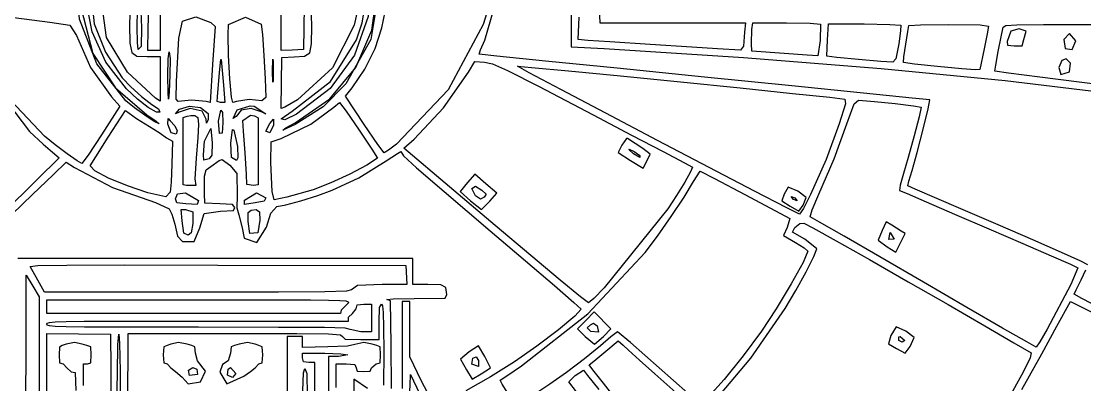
# Model space of a CAD drawing. Extents: x 0 to 7.6, y 0 to 10.9.
# Drawn here: x 1.576 to 2.734, y 5.357 to 5.753 of the extents above; entities that cross this region are included whole.
import ezdxf

# ---------------------------------------------------------------- set-up
doc = ezdxf.new("R2010")
doc.units = 0
doc.layers.get('0').update_dxf_attribs({"linetype": 'CONTINUOUS'})

msp = doc.modelspace()

# ---------------------------------------------------------------- linework, layer by layer
at = {"color": 0}
for points in [[(1.89518, 5.92275), (1.90056, 5.91954), (1.90989, 5.91146), (1.92042, 5.90115), (1.92936, 5.89111), (1.9566, 5.84261), (1.96565, 5.78771), (1.9566, 5.73292), (1.92958, 5.68457), (1.90479, 5.65956), (1.87435, 5.64025), (1.86079, 5.63439), (1.86399, 5.63678), (1.8744, 5.64236), (1.91206, 5.66846), (1.94015, 5.70253), (1.95785, 5.743), (1.96397, 5.78819), (1.95979, 5.82482), (1.94764, 5.85921), (1.92811, 5.89014), (1.90181, 5.91635), (1.89518, 5.92275)], [(1.69635, 5.91439), (1.69032, 5.90767), (1.66476, 5.87646), (1.646, 5.83772), (1.63867, 5.77692), (1.65408, 5.71783), (1.67876, 5.68018), (1.71278, 5.65093), (1.72304, 5.64399), (1.72635, 5.64106), (1.72071, 5.64378), (1.71056, 5.65039), (1.69922, 5.65864), (1.69, 5.66624), (1.65826, 5.70632), (1.63954, 5.75521), (1.63699, 5.78782), (1.63954, 5.82026), (1.6671, 5.88357), (1.67443, 5.89274), (1.68354, 5.90289), (1.69174, 5.91103), (1.69635, 5.91439)], [(1.88997, 5.91287), (1.90403, 5.90408), (1.92404, 5.88243), (1.94542, 5.84494), (1.95557, 5.80339), (1.95356, 5.75803), (1.93869, 5.71582), (1.91228, 5.67947), (1.87565, 5.65147), (1.8629, 5.6454), (1.859, 5.64638), (1.8711, 5.65474), (1.91276, 5.68739), (1.94114, 5.73275), (1.94726, 5.75125), (1.95074, 5.77219), (1.95003, 5.80849), (1.94021, 5.84435), (1.92258, 5.87679), (1.89833, 5.90272), (1.889, 5.91135), (1.88997, 5.91287)], [(2.09017, 5.79047), (2.08692, 5.77485), (2.07889, 5.74914), (2.04085, 5.67806), (1.98465, 5.61892), (1.97581, 5.61225), (1.97131, 5.60949), (1.96425, 5.61854), (1.94943, 5.64031), (1.92899, 5.67111), (1.93636, 5.68018), (1.95019, 5.70063), (1.96137, 5.72331), (1.96858, 5.74571), (1.97233, 5.76303), (1.97607, 5.76693), (2.00092, 5.7724), (2.03922, 5.78043), (2.07449, 5.7876), (2.09017, 5.79047)], [(1.70443, 5.76899), (1.70611, 5.76335), (1.70697, 5.7461), (1.70649, 5.72537), (1.70344, 5.72217), (1.70264, 5.72982), (1.70236, 5.74653), (1.70275, 5.76465), (1.70443, 5.76899)], [(1.72732, 5.76964), (1.72732, 5.72108), (1.71392, 5.72108), (1.71436, 5.74485), (1.71485, 5.76861), (1.72108, 5.7691), (1.72732, 5.76964)], [(1.859, 5.76942), (1.88411, 5.76942), (1.88363, 5.74567), (1.88319, 5.72194), (1.8711, 5.72146), (1.859, 5.72092), (1.859, 5.76942)], [(1.51307, 5.76406), (1.53017, 5.7621), (1.56803, 5.75711), (1.60736, 5.75179), (1.62901, 5.74854), (1.63624, 5.73731), (1.65136, 5.70236), (1.67443, 5.67036), (1.68338, 5.66049), (1.66331, 5.62918), (1.64876, 5.60704), (1.64208, 5.59782), (1.63683, 5.60092), (1.62603, 5.60856), (1.61317, 5.61838), (1.60156, 5.62776), (1.56489, 5.66639), (1.53418, 5.71294), (1.52746, 5.72689), (1.52024, 5.74349), (1.51475, 5.7576), (1.51307, 5.76406)], [(1.76628, 5.75754), (1.78233, 5.75142), (1.78722, 5.74696), (1.7844, 5.70562), (1.78162, 5.66428), (1.7774, 5.66558), (1.7615, 5.66689), (1.74707, 5.66553), (1.74485, 5.66803), (1.74507, 5.68722), (1.74772, 5.73432), (1.75168, 5.75293), (1.76628, 5.75754)], [(1.82031, 5.75743), (1.83712, 5.74972), (1.83854, 5.73844), (1.84028, 5.71565), (1.84169, 5.69), (1.84233, 5.66986), (1.83806, 5.66613), (1.82433, 5.66775), (1.81044, 5.66542), (1.80642, 5.66428), (1.80507, 5.67003), (1.80322, 5.69006), (1.80186, 5.71571), (1.80122, 5.73839), (1.80176, 5.74914), (1.82031, 5.75743)], [(2.37256, 5.75108), (2.40901, 5.75108), (2.43489, 5.75071), (2.44613, 5.74983), (2.44581, 5.73204), (2.44314, 5.71522), (2.43169, 5.71582), (2.40653, 5.71761), (2.37153, 5.72026), (2.37099, 5.72857), (2.37147, 5.74397), (2.37256, 5.75108)], [(2.45486, 5.75022), (2.49382, 5.74989), (2.52154, 5.7494), (2.53364, 5.74869), (2.53326, 5.74235), (2.53131, 5.72819), (2.5281, 5.71192), (2.52485, 5.70833), (2.51193, 5.7091), (2.48768, 5.71115), (2.46408, 5.71338), (2.45318, 5.71474), (2.45378, 5.73275), (2.45486, 5.75022)], [(2.58567, 5.7494), (2.6199, 5.74903), (2.6289, 5.74735), (2.6275, 5.73931), (2.62429, 5.72276), (2.61968, 5.70025), (2.61481, 5.70003), (2.59987, 5.70101), (2.57357, 5.70344), (2.54833, 5.70622), (2.53662, 5.7079), (2.53694, 5.71414), (2.53906, 5.72786), (2.54135, 5.74169), (2.54232, 5.74815), (2.55501, 5.74908), (2.58567, 5.7494)], [(2.74164, 5.7494), (2.77875, 5.7494), (2.80919, 5.74924), (2.82975, 5.74908), (2.83735, 5.74881), (2.8329, 5.7379), (2.82226, 5.71257), (2.81125, 5.68712), (2.80599, 5.67594), (2.79731, 5.67632), (2.7506, 5.68354), (2.685, 5.69194), (2.65076, 5.69624), (2.63612, 5.6984), (2.63693, 5.70518), (2.63954, 5.72), (2.64268, 5.736), (2.64507, 5.74647), (2.64785, 5.7481), (2.66, 5.74903), (2.68881, 5.74935), (2.74164, 5.7494)], [(2.66249, 5.74442), (2.65343, 5.74219), (2.64953, 5.73068), (2.64979, 5.72667), (2.65707, 5.72607), (2.66553, 5.72607), (2.66737, 5.73286), (2.67014, 5.74203), (2.66249, 5.74442)], [(2.71707, 5.73942), (2.71115, 5.73292), (2.71267, 5.72308), (2.72017, 5.72217), (2.72401, 5.73144), (2.71707, 5.73942)], [(1.73719, 5.7194), (1.73807, 5.7124), (1.73785, 5.69401), (1.73697, 5.67583), (1.73628, 5.66786), (1.73583, 5.67507), (1.73568, 5.69331), (1.73611, 5.71197), (1.73719, 5.7194)], [(1.79363, 5.71137), (1.79633, 5.68317), (1.79753, 5.66444), (1.79312, 5.66444), (1.78944, 5.66536), (1.78961, 5.67068), (1.79178, 5.69694), (1.79329, 5.71126), (1.79363, 5.71137)], [(1.85004, 5.71158), (1.85026, 5.70893), (1.85026, 5.68728), (1.84983, 5.68636), (1.84967, 5.69857), (1.85004, 5.71158)], [(2.06982, 5.70919), (2.08051, 5.70822), (2.08897, 5.70638), (2.10547, 5.69911), (2.13906, 5.68207), (2.19878, 5.65082), (2.24056, 5.6289), (2.2749, 5.61083), (2.29818, 5.59847), (2.30692, 5.59375), (2.30474, 5.58892), (2.29833, 5.57769), (2.2895, 5.56321), (2.28011, 5.54861), (2.21072, 5.46235), (2.19928, 5.4509), (2.19342, 5.44613), (2.18479, 5.45281), (2.16282, 5.47092), (2.13075, 5.49772), (2.09196, 5.53043), (1.9924, 5.61469), (2.00364, 5.62446), (2.03564, 5.65836), (2.06293, 5.69726), (2.06982, 5.70919)], [(2.71354, 5.71181), (2.70876, 5.71001), (2.70572, 5.70231), (2.70774, 5.69467), (2.71712, 5.69786), (2.71832, 5.70703), (2.71354, 5.71181)], [(2.11621, 5.70383), (2.13163, 5.70264), (2.17176, 5.69883), (2.22851, 5.69325), (2.29357, 5.68679), (2.35867, 5.68018), (2.41575, 5.67432), (2.45643, 5.67003), (2.4726, 5.66808), (2.47342, 5.66276), (2.46664, 5.64111), (2.45231, 5.60211), (2.43528, 5.56401), (2.42757, 5.54904), (2.42329, 5.54281), (2.4094, 5.54969), (2.37424, 5.56787), (2.32493, 5.59358), (2.26861, 5.62304), (2.2124, 5.65256), (2.16351, 5.67839), (2.12907, 5.69672), (2.11621, 5.70383)], [(1.92247, 5.66439), (1.92964, 5.65506), (1.94396, 5.63433), (1.95785, 5.6135), (1.96376, 5.60368), (1.95225, 5.59608), (1.93386, 5.58637), (1.91297, 5.57671), (1.89393, 5.56928), (1.86501, 5.56119), (1.85124, 5.55821), (1.84924, 5.56754), (1.84765, 5.59912), (1.84819, 5.62136), (1.859, 5.62511), (1.89117, 5.64057), (1.9165, 5.6594), (1.92247, 5.66439)], [(2.48753, 5.66672), (2.50493, 5.66536), (2.52761, 5.66308), (2.54725, 5.66075), (2.55567, 5.65924), (2.55339, 5.64887), (2.54801, 5.62788), (2.54172, 5.6046), (2.53668, 5.58713), (2.53304, 5.57438), (2.53233, 5.56858), (2.54036, 5.56506), (2.56131, 5.55599), (2.59196, 5.54281), (2.62924, 5.52681), (2.66644, 5.51079), (2.69715, 5.4975), (2.71815, 5.48822), (2.72629, 5.48443), (2.71875, 5.46619), (2.69282, 5.41732), (2.68489, 5.40354), (2.68099, 5.39785), (2.6709, 5.40349), (2.64442, 5.41868), (2.60547, 5.44119), (2.55817, 5.46858), (2.51079, 5.4961), (2.47174, 5.51867), (2.4451, 5.53401), (2.43489, 5.53982), (2.43701, 5.54736), (2.44433, 5.56451), (2.46099, 5.60281), (2.47483, 5.64106), (2.48281, 5.66292), (2.48753, 5.66672)], [(1.68951, 5.65554), (1.70139, 5.64708), (1.72026, 5.63542), (1.72732, 5.63092), (1.7341, 5.62582), (1.74083, 5.62207), (1.74013, 5.597), (1.73926, 5.57769), (1.73817, 5.56651), (1.7334, 5.56142), (1.71397, 5.56586), (1.69157, 5.57346), (1.671, 5.58208), (1.65619, 5.59), (1.65126, 5.59521), (1.65733, 5.60531), (1.67079, 5.62646), (1.68951, 5.65554)], [(1.75911, 5.66032), (1.77111, 5.65881), (1.77962, 5.65246), (1.7794, 5.64583), (1.77756, 5.64193), (1.77746, 5.64606), (1.77294, 5.65494), (1.75987, 5.65776), (1.7481, 5.65364), (1.74403, 5.65196), (1.74843, 5.65711), (1.75911, 5.66032)], [(1.76085, 5.65028), (1.76497, 5.65007), (1.76833, 5.64785), (1.76899, 5.64046), (1.76822, 5.62608), (1.7666, 5.60357), (1.76519, 5.58117), (1.76622, 5.574), (1.75608, 5.57389), (1.75233, 5.57465), (1.75233, 5.64785), (1.75662, 5.64947), (1.76085, 5.65028)], [(1.79318, 5.65608), (1.79514, 5.65349), (1.79568, 5.64274), (1.79482, 5.63097), (1.79178, 5.63053), (1.79069, 5.64388), (1.79318, 5.65608)], [(1.82525, 5.66075), (1.82975, 5.66038), (1.84233, 5.65192), (1.83822, 5.65364), (1.8265, 5.65776), (1.81543, 5.65593), (1.80994, 5.64908), (1.80669, 5.64697), (1.81104, 5.65625), (1.82525, 5.66075)], [(1.82563, 5.65061), (1.82986, 5.64974), (1.83399, 5.64779), (1.83399, 5.57482), (1.82878, 5.57378), (1.82161, 5.57503), (1.82146, 5.58604), (1.81993, 5.60938), (1.81803, 5.63297), (1.81733, 5.64464), (1.82563, 5.65061)], [(1.73611, 5.64703), (1.73817, 5.64421), (1.74311, 5.63883), (1.74567, 5.63363), (1.74462, 5.62983), (1.73942, 5.63146), (1.73574, 5.6409), (1.73611, 5.64703)], [(1.85069, 5.64632), (1.85069, 5.63981), (1.84651, 5.6314), (1.84233, 5.63297), (1.84651, 5.64139), (1.85069, 5.64632)], [(1.78244, 5.63607), (1.78401, 5.62028), (1.78342, 5.60693), (1.78076, 5.60281), (1.77501, 5.6014), (1.77463, 5.60732), (1.77567, 5.62218), (1.78244, 5.63607)], [(1.8061, 5.63476), (1.80761, 5.63406), (1.81153, 5.61649), (1.81201, 5.60417), (1.81044, 5.60113), (1.80501, 5.60449), (1.80436, 5.62001), (1.8061, 5.63476)], [(2.23503, 5.625), (2.22999, 5.618), (2.22581, 5.60981), (2.23947, 5.60129), (2.2531, 5.59278), (2.25683, 5.59983), (2.26058, 5.60807), (2.25265, 5.61431), (2.23617, 5.625), (2.23503, 5.625)], [(2.23774, 5.61356), (2.24337, 5.611), (2.24935, 5.6065), (2.24963, 5.60449), (2.24262, 5.6084), (2.23736, 5.61328), (2.23774, 5.61356)], [(2.06982, 5.58615), (2.06196, 5.57736), (2.05404, 5.56749), (2.065, 5.55707), (2.07715, 5.54775), (2.0861, 5.55675), (2.09386, 5.56569), (2.08188, 5.5759), (2.06982, 5.58615)], [(2.07042, 5.57329), (2.07736, 5.56901), (2.08203, 5.56467), (2.07986, 5.56119), (2.07617, 5.55897), (2.07069, 5.56272), (2.06668, 5.57058), (2.07042, 5.57329)], [(2.41097, 5.5721), (2.40653, 5.56451), (2.40419, 5.55707), (2.41319, 5.55132), (2.42275, 5.54611), (2.42719, 5.55257), (2.43067, 5.56087), (2.42144, 5.56771), (2.41097, 5.5721)], [(1.75489, 5.56608), (1.76899, 5.55746), (1.76774, 5.55306), (1.75526, 5.55399), (1.74544, 5.55512), (1.74403, 5.55931), (1.74625, 5.56472), (1.75489, 5.56608)], [(1.83225, 5.56608), (1.84233, 5.56033), (1.84044, 5.55692), (1.83068, 5.55496), (1.81901, 5.55339), (1.81901, 5.55778), (1.83225, 5.56608)], [(2.41428, 5.56185), (2.41829, 5.56033), (2.42068, 5.55718), (2.41661, 5.55871), (2.41428, 5.56185)], [(1.75022, 5.54775), (1.75499, 5.54775), (1.76292, 5.54525), (1.76303, 5.5325), (1.76113, 5.52229), (1.75792, 5.51975), (1.7531, 5.52186), (1.75114, 5.53532), (1.75022, 5.54775)], [(1.83171, 5.5479), (1.8355, 5.54531), (1.83594, 5.53603), (1.83376, 5.52235), (1.82493, 5.52149), (1.82324, 5.53478), (1.82292, 5.5446), (1.82633, 5.54699), (1.83171, 5.5479)], [(2.51758, 5.53444), (2.51329, 5.52507), (2.509, 5.51432), (2.51861, 5.50711), (2.52815, 5.50125), (2.53321, 5.51133), (2.53819, 5.52149), (2.53413, 5.52419), (2.52387, 5.53071), (2.51758, 5.53444)], [(2.52208, 5.52274), (2.52636, 5.51546), (2.52067, 5.51519), (2.52208, 5.52274)], [(1.58149, 5.47613), (1.5886, 5.46431), (1.59571, 5.45258), (1.59571, 5.24431), (1.59565, 5.24431), (1.59565, 5.03608), (1.58897, 5.03608), (1.58143, 5.03814), (1.58111, 5.05615), (1.581, 5.10363), (1.58094, 5.17339), (1.58106, 5.25814), (1.58149, 5.47613)], [(1.79015, 5.48731), (1.99485, 5.48693), (1.99582, 5.4661), (1.96897, 5.4661), (1.94228, 5.46496), (1.93565, 5.46018), (1.93001, 5.45893), (1.90674, 5.45817), (1.85613, 5.45785), (1.76861, 5.45779), (1.60151, 5.45779), (1.59403, 5.47065), (1.58594, 5.48562), (1.59429, 5.48671), (1.62565, 5.48731), (1.68821, 5.48747), (1.79015, 5.48731)], [(1.604, 5.44949), (1.76818, 5.44949), (1.82146, 5.44949), (1.86176, 5.44943), (1.8909, 5.44933), (1.91064, 5.44911), (1.92285, 5.44874), (1.92931, 5.44814), (1.93186, 5.44738), (1.93235, 5.44629), (1.9286, 5.44254), (1.92432, 5.43826), (1.92378, 5.43451), (1.604, 5.43451), (1.604, 5.44949)], [(1.949, 5.4445), (1.95736, 5.4445), (1.95736, 5.4145), (1.94569, 5.4145), (1.93403, 5.41699), (1.92865, 5.41835), (1.90608, 5.41911), (1.85618, 5.41943), (1.76899, 5.41949), (1.71485, 5.41954), (1.67404, 5.4196), (1.64475, 5.41971), (1.62506, 5.41997), (1.61296, 5.42036), (1.60672, 5.42096), (1.60433, 5.42176), (1.604, 5.42285), (1.60433, 5.42399), (1.60672, 5.42481), (1.6129, 5.4254), (1.62489, 5.42578), (1.64453, 5.426), (1.67372, 5.42617), (1.71425, 5.42617), (1.76818, 5.42617), (1.93235, 5.42617), (1.93235, 5.43033), (1.93653, 5.43451), (1.94065, 5.43951), (1.94174, 5.44385), (1.949, 5.4445)], [(2.19993, 5.43619), (2.19069, 5.42697), (2.18153, 5.41769), (2.19011, 5.4094), (2.20019, 5.40115), (2.20985, 5.4095), (2.21804, 5.41786), (2.19993, 5.43619)], [(2.19917, 5.4241), (2.20318, 5.42111), (2.20458, 5.41417), (2.19596, 5.41504), (2.19228, 5.41894), (2.19564, 5.42199), (2.19917, 5.4241)], [(2.5286, 5.42008), (2.52285, 5.41049), (2.52007, 5.40158), (2.52903, 5.39621), (2.53825, 5.39128), (2.54372, 5.3986), (2.54812, 5.40831), (2.53896, 5.41531), (2.5286, 5.42008)], [(1.68235, 5.412), (1.68306, 5.40224), (1.6836, 5.37181), (1.68386, 5.32086), (1.68403, 5.24957), (1.68392, 5.16943), (1.6836, 5.11919), (1.68294, 5.0931), (1.68192, 5.08539), (1.66689, 5.08419), (1.64942, 5.08419), (1.64399, 5.08469), (1.64399, 5.29665), (1.65067, 5.30285), (1.65733, 5.31489), (1.65733, 5.32075), (1.66678, 5.3215), (1.67844, 5.32542), (1.68018, 5.33649), (1.68067, 5.36968), (1.6811, 5.40028), (1.68235, 5.412)], [(2.53304, 5.40935), (2.53788, 5.40517), (2.53494, 5.4031), (2.53136, 5.40522), (2.53136, 5.40907), (2.53304, 5.40935)], [(1.74724, 5.40283), (1.73899, 5.40115), (1.73481, 5.39953), (1.73122, 5.39811), (1.73068, 5.38949), (1.73122, 5.38092), (1.73481, 5.3795), (1.73899, 5.37532), (1.74397, 5.37115), (1.75142, 5.36529), (1.75771, 5.35786), (1.77132, 5.35992), (1.77664, 5.37175), (1.7679, 5.38281), (1.76568, 5.39117), (1.76503, 5.39828), (1.76161, 5.39953), (1.75651, 5.40115), (1.74724, 5.40283)], [(1.82243, 5.40283), (1.81315, 5.40115), (1.80806, 5.39953), (1.80464, 5.39828), (1.80404, 5.39117), (1.80149, 5.38281), (1.79525, 5.37896), (1.79232, 5.37067), (1.79986, 5.35807), (1.81825, 5.36626), (1.82574, 5.37115), (1.83068, 5.37532), (1.83485, 5.3795), (1.83838, 5.38092), (1.83897, 5.38949), (1.83838, 5.39811), (1.83485, 5.39953), (1.83068, 5.40115), (1.82243, 5.40283)], [(2.07374, 5.39942), (2.06381, 5.39268), (2.05431, 5.38476), (2.06065, 5.37326), (2.067, 5.36285), (2.07667, 5.36871), (2.08697, 5.37532), (2.08062, 5.38758), (2.07374, 5.39942)], [(2.22575, 5.40479), (2.23122, 5.39996), (2.23714, 5.39469), (2.24929, 5.38374), (2.26594, 5.36876), (2.28526, 5.35135), (2.33388, 5.30761), (2.32639, 5.29844), (2.31369, 5.27897), (2.30479, 5.25646), (2.30122, 5.24431), (2.24756, 5.31125), (2.22672, 5.33729), (2.20975, 5.35867), (2.19835, 5.37315), (2.19433, 5.37853), (2.19922, 5.3826), (2.21029, 5.39182), (2.22575, 5.40479)], [(1.88232, 5.39117), (1.90642, 5.39117), (1.92404, 5.39074), (1.93153, 5.38949), (1.9216, 5.38781), (1.91069, 5.38781), (1.91069, 5.35818), (1.91021, 5.33507), (1.90869, 5.3265), (1.90115, 5.32449), (1.89567, 5.32449), (1.89567, 5.38118), (1.889, 5.38118), (1.88331, 5.38194), (1.88232, 5.38618), (1.88232, 5.39117)], [(2.07113, 5.38743), (2.07389, 5.38314), (2.07389, 5.3769), (2.06668, 5.37918), (2.0676, 5.38596), (2.07113, 5.38743)], [(1.76303, 5.37565), (1.76704, 5.37386), (1.76796, 5.36822), (1.75906, 5.36692), (1.75825, 5.37283), (1.76303, 5.37565)], [(1.80404, 5.37565), (1.80985, 5.36931), (1.80621, 5.36481), (1.80072, 5.36746), (1.80149, 5.37386), (1.80404, 5.37565)], [(1.88482, 5.37451), (1.88687, 5.36925), (1.88738, 5.34532), (1.88738, 5.31619), (1.89399, 5.31619), (1.90067, 5.31375), (1.90924, 5.30106), (1.91401, 5.2991), (1.91401, 5.18847), (1.9139, 5.13015), (1.91357, 5.09668), (1.91282, 5.08143), (1.91151, 5.07781), (1.90901, 5.08197), (1.90722, 5.08561), (1.89567, 5.08615), (1.88232, 5.08615), (1.88232, 5.23031), (1.88238, 5.30647), (1.88276, 5.3501), (1.88346, 5.3699), (1.88482, 5.37451)], [(1.99983, 5.36817), (2.01687, 5.33197), (2.02864, 5.3061), (2.03315, 5.29454), (2.02778, 5.29194), (2.01611, 5.28743), (1.99388, 5.27979), (1.98828, 5.27914), (1.98731, 5.29318), (1.98676, 5.30365), (1.98481, 5.30621), (1.98232, 5.31532), (1.98068, 5.32542), (1.979, 5.3355), (1.979, 5.34457), (1.99886, 5.34457), (1.99935, 5.35633), (1.99983, 5.36817)]]:
    msp.add_lwpolyline(points, close=True, dxfattribs=at)
for points in [[(1.6945, 5.77165), (1.69401, 5.74886), (1.69428, 5.72885), (1.69635, 5.71864), (1.70204, 5.71496), (1.71326, 5.71442), (1.72732, 5.71442), (1.72732, 5.66585), (1.72222, 5.66889), (1.69189, 5.69732), (1.66878, 5.73525), (1.65967, 5.80186)], [(2.73736, 5.48763), (2.7296, 5.4916), (2.70861, 5.50108), (2.67746, 5.51475), (2.63949, 5.53114), (2.60146, 5.54747), (2.57026, 5.56087), (2.5491, 5.56999), (2.54129, 5.5734), (2.54249, 5.57856), (2.5459, 5.59039), (2.55126, 5.60986), (2.55783, 5.63525), (2.56332, 5.65744), (2.56532, 5.6671), (2.54579, 5.66917), (2.493, 5.67458), (2.41504, 5.68246), (2.31988, 5.692), (2.22467, 5.70161), (2.14669, 5.70947), (2.09397, 5.7149), (2.07449, 5.7169), (2.07611, 5.72157), (2.08062, 5.73221), (2.10097, 5.80263)], [(2.17475, 5.79025), (2.17486, 5.7251), (2.21072, 5.72308), (2.36225, 5.71338), (2.51232, 5.70139), (2.64703, 5.68836), (2.75239, 5.67546)], [(1.65153, 5.78776), (1.65539, 5.75022), (1.66792, 5.71918), (1.68608, 5.69114), (1.69526, 5.68158), (1.70703, 5.671), (1.71815, 5.66206), (1.72558, 5.65744), (1.72711, 5.65386), (1.72319, 5.65381), (1.71436, 5.65901), (1.70275, 5.66803), (1.69054, 5.67925), (1.66808, 5.70822), (1.65315, 5.74138), (1.64632, 5.77692)], [(1.94211, 5.76508), (1.93836, 5.74854), (1.91493, 5.7021), (1.87696, 5.6671), (1.86317, 5.6594), (1.85894, 5.65776), (1.85981, 5.71354), (1.87315, 5.71403), (1.88439, 5.7149), (1.89008, 5.71853), (1.89208, 5.72831), (1.89236, 5.74744), (1.89182, 5.77072)], [(2.20508, 5.7665), (2.206, 5.75108), (2.36447, 5.75108), (2.36339, 5.74083), (2.36236, 5.72581), (2.359, 5.7214), (2.33399, 5.72282), (2.30593, 5.72478), (2.26069, 5.7276), (2.21696, 5.73036), (2.19271, 5.73204), (2.18229, 5.73296), (2.18332, 5.75743)], [(1.52881, 5.70632), (1.58507, 5.63276), (1.59988, 5.61892), (1.61025, 5.61025), (1.61729, 5.60411), (1.61225, 5.59885), (1.59864, 5.58539), (1.57844, 5.56575), (1.55382, 5.54199)], [(1.55485, 5.53196), (1.58837, 5.56413), (1.61068, 5.5855), (1.62483, 5.59928), (1.634, 5.59337), (1.67546, 5.57178), (1.72233, 5.55533), (1.73708, 5.54839), (1.73986, 5.54275), (1.74317, 5.5319), (1.74621, 5.51882), (1.75168, 5.51297), (1.76449, 5.51292), (1.77061, 5.52789), (1.77528, 5.54357), (1.79286, 5.54606), (1.80697, 5.5466), (1.80871, 5.54981), (1.80587, 5.55311), (1.7921, 5.55404), (1.77604, 5.55453), (1.77539, 5.56526), (1.77561, 5.58399), (1.77729, 5.5911), (1.78261, 5.59478), (1.79135, 5.60129), (1.79492, 5.60238), (1.80311, 5.59592), (1.81082, 5.58713), (1.81108, 5.56321), (1.81087, 5.54947), (1.81278, 5.5421), (1.81646, 5.52772), (1.81868, 5.51671), (1.83247, 5.51193), (1.84321, 5.5286), (1.84782, 5.54372), (1.85428, 5.55106), (1.8641, 5.55285), (1.88049, 5.55729), (1.89876, 5.56299), (1.91439, 5.56868), (1.94358, 5.58231), (1.97319, 5.60081), (1.98551, 5.60889), (1.98947, 5.61083), (1.98947, 5.61083), (1.99235, 5.60633), (2.00646, 5.59315), (2.03635, 5.56728), (2.08658, 5.52458), (2.125, 5.49197), (2.15653, 5.465), (2.17779, 5.44656), (2.18565, 5.4394), (2.1786, 5.43158), (2.16086, 5.41672), (2.13738, 5.39893), (2.11317, 5.382), (2.08681, 5.3655), (2.06011, 5.35015)], [(2.10579, 5.34787), (2.09961, 5.35742), (2.0975, 5.36171), (2.10454, 5.36664), (2.12067, 5.37739), (2.19271, 5.43408), (2.25526, 5.50108), (2.26856, 5.51872), (2.28364, 5.54015), (2.29769, 5.56136), (2.308, 5.57818), (2.31511, 5.58942), (2.31511, 5.58942), (2.33068, 5.5816), (2.36388, 5.56418), (2.39708, 5.5465), (2.41288, 5.53782), (2.41, 5.52806), (2.40576, 5.51964), (2.41906, 5.51199), (2.42839, 5.50603), (2.43235, 5.50244), (2.42714, 5.49018), (2.41433, 5.4669), (2.39789, 5.43961), (2.38194, 5.41525), (2.36197, 5.38835), (2.34136, 5.36274), (2.32437, 5.34358)], [(2.3316, 5.33974), (2.37033, 5.3859), (2.40761, 5.44), (2.41922, 5.45964), (2.43044, 5.47999), (2.43896, 5.49664), (2.44233, 5.5051), (2.42904, 5.51531), (2.41575, 5.52311), (2.41829, 5.52806), (2.42367, 5.53256), (2.42817, 5.53304), (2.42817, 5.53304), (2.42817, 5.53293), (2.43793, 5.52783), (2.46326, 5.51361), (2.49946, 5.49317), (2.54161, 5.46913), (2.58507, 5.44422), (2.62506, 5.42117), (2.65679, 5.40267), (2.67557, 5.3915), (2.67458, 5.38628), (2.66672, 5.37044), (2.65001, 5.3406)], [(1.97906, 5.35275), (1.97862, 5.40061), (1.97819, 5.4484), (1.97401, 5.4496), (1.98096, 5.45047), (2.00364, 5.4509), (2.03743, 5.45107), (2.03928, 5.45524), (2.03819, 5.46272), (2.03282, 5.46556), (2.01878, 5.4661), (2.00233, 5.4661), (2.00233, 5.49442), (1.57232, 5.49442)], [(2.75244, 5.43961), (2.73062, 5.45085), (2.72239, 5.4554), (2.72456, 5.46044), (2.72987, 5.47119), (2.73514, 5.48221)], [(1.69189, 5.24739), (1.69239, 5.41282), (1.80903, 5.41282), (1.87597, 5.41276), (1.91064, 5.41238), (1.92367, 5.4114), (1.92567, 5.4095), (1.9286, 5.40668), (1.94569, 5.40614), (1.96565, 5.40614), (1.96565, 5.42529), (1.9661, 5.44092), (1.96815, 5.4445), (1.96815, 5.4445), (1.96946, 5.44276), (1.97021, 5.43544), (1.9706, 5.41976), (1.97071, 5.39268), (1.97026, 5.35644)], [(2.02149, 5.34218), (2.01183, 5.36089), (1.99903, 5.38737), (1.99903, 5.44775), (1.99067, 5.44775), (1.99067, 5.35275)], [(2.66521, 5.35178), (2.68696, 5.39051), (2.70356, 5.42057), (2.71815, 5.44743), (2.71815, 5.44743), (2.81608, 5.39844)], [(1.604, 5.33974), (1.604, 5.41287), (1.604, 5.41287), (1.63857, 5.41243), (1.67318, 5.412), (1.67361, 5.37446), (1.67367, 5.3469)], [(1.919, 5.35394), (1.919, 5.3795), (1.92985, 5.3795), (1.93913, 5.37896), (1.94065, 5.37532), (1.94189, 5.37181), (1.949, 5.37115), (1.95606, 5.37181), (1.95736, 5.37532), (1.96235, 5.3795), (1.96669, 5.38075), (1.96733, 5.38949), (1.96674, 5.39806), (1.96326, 5.39947), (1.95817, 5.40115), (1.94906, 5.40278), (1.93924, 5.40072), (1.9311, 5.39903), (1.90978, 5.39811), (1.88232, 5.39751), (1.88232, 5.4095), (1.86567, 5.4095), (1.86567, 4.76947)], [(2.3016, 5.3476), (2.27056, 5.37522), (2.23936, 5.40289), (2.22515, 5.41439), (2.21804, 5.40924), (2.20682, 5.39914), (2.1894, 5.3851), (2.16965, 5.37017), (2.15136, 5.35736), (2.13396, 5.34608)], [(1.64399, 5.35622), (1.64399, 5.3795), (1.64817, 5.3795), (1.65175, 5.38092), (1.65235, 5.38949), (1.65169, 5.39822), (1.64735, 5.39947), (1.64236, 5.40115), (1.63411, 5.40283), (1.62483, 5.40115), (1.62056, 5.39947), (1.61789, 5.39779), (1.61735, 5.38949), (1.61789, 5.38092), (1.62153, 5.3795), (1.62565, 5.37543), (1.63026, 5.37088), (1.63482, 5.37033), (1.63531, 5.35075)], [(2.18039, 5.34928), (2.17204, 5.36019), (2.17904, 5.36708), (2.18804, 5.37267), (2.18804, 5.37267), (2.19265, 5.36697), (2.20486, 5.35172)], [(1.95307, 5.35275), (1.93815, 5.36296), (1.93772, 5.21858)]]:
    msp.add_lwpolyline(points, dxfattribs=at)

doc.saveas('drawing.dxf')
